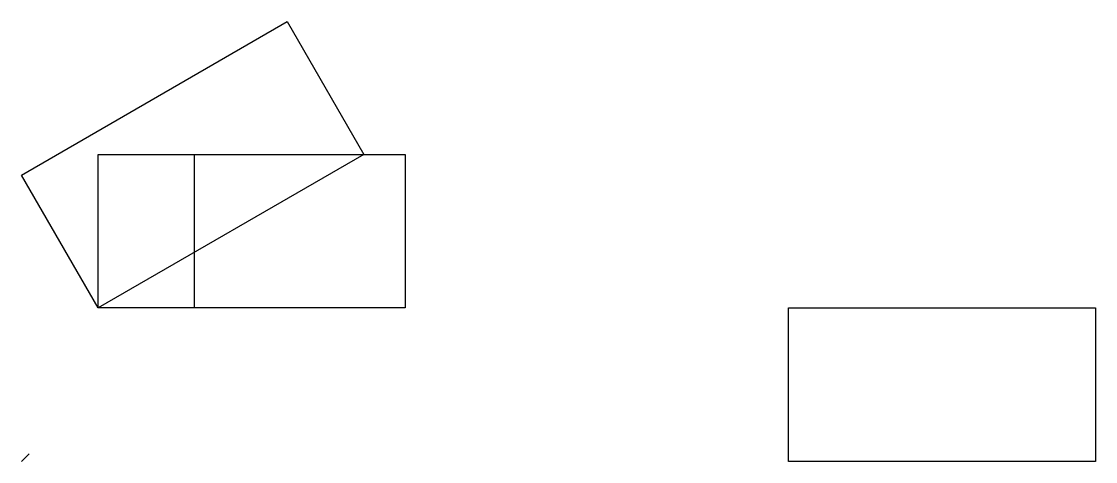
# Model space of a CAD drawing. Header units: metres. Extents: x 0 to 140, y 0 to 57.
import ezdxf

# ---------------------------------------------------------------- set-up
doc = ezdxf.new("R2010")
doc.units = ezdxf.units.M
doc.layers.get('0').update_dxf_attribs({"linetype": 'CONTINUOUS'})
doc.layers.add('図', color=7, linetype='CONTINUOUS')
picture_1 = doc.add_image_def('image1.png', size_in_pixel=(400, 200))
picture_2 = doc.add_image_def('image2.bmp', size_in_pixel=(400, 200))
picture_3 = doc.add_image_def('image3.jpg', size_in_pixel=(12, 20))
picture_4 = doc.add_image_def('image4.bmp', size_in_pixel=(64, 32))
picture_5 = doc.add_image_def('image5.gif', size_in_pixel=(30, 15))
picture_6 = doc.add_image_def('image6.dat', size_in_pixel=(40, 20))
picture_7 = doc.add_image_def('image7.tif', size_in_pixel=(800, 400))

msp = doc.modelspace()

# ---------------------------------------------------------------- linework, layer by layer
msp.add_line((0, 0), (1, 1))

# ---------------------------------------------------------------- pictures from other files: only their frames are drawn
image = msp.add_image(picture_2, insert=(10, 20), size_in_units=(40, 20))
image = msp.add_image(picture_3, insert=(10, 20), size_in_units=(12.5, 20))
image = msp.add_image(picture_4, insert=(10, 20), size_in_units=(40, 20))
image = msp.add_image(picture_5, insert=(10, 20), size_in_units=(40, 20))
image = msp.add_image(picture_6, insert=(10, 20), size_in_units=(40, 20))
image = msp.add_image(picture_7, insert=(10, 20), size_in_units=(40, 20), dxfattribs=dict(brightness=70))
at = {"color": 3}
image = msp.add_image(picture_1, insert=(100, 0), size_in_units=(40, 20), dxfattribs=at)
at = {"layer": '図'}
image = msp.add_image(picture_1, insert=(10, 20), size_in_units=(40, 20), rotation=30, dxfattribs=at)

doc.saveas('drawing.dxf')
